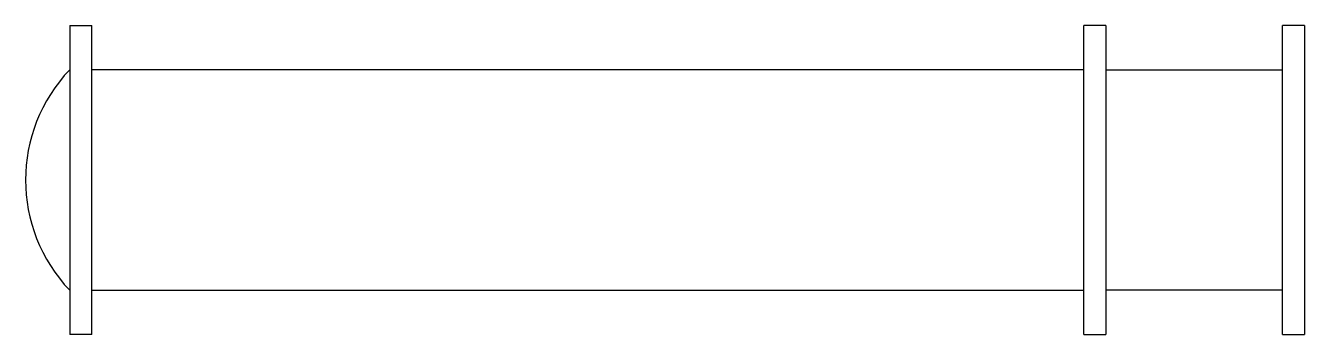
# Model space of a CAD drawing. Header units: millimetres. Extents: x -10083.87 to -10080.24, y 45.15 to 46.02.
import ezdxf

# ---------------------------------------------------------------- set-up
doc = ezdxf.new("R2010")
doc.units = ezdxf.units.MM
doc.header["$LTSCALE"] = 10
doc.layers.add('Tub_equipamentos', color=3, linetype='Continuous')

msp = doc.modelspace()

# ---------------------------------------------------------------- linework, layer by layer
at = {"layer": 'Tub_equipamentos'}
for p, q in [((-10083.7422, 46.0235), (-10083.6797, 46.0235)), ((-10083.7422, 46.0235), (-10083.7422, 45.1485)), ((-10083.6797, 45.1485), (-10083.6797, 46.0235)), ((-10080.8672, 45.1485), (-10080.8672, 46.0235)), ((-10080.8047, 46.0235), (-10080.8672, 46.0235)), ((-10080.8047, 46.0235), (-10080.8047, 45.1485)), ((-10080.3047, 45.1485), (-10080.3047, 46.0235)), ((-10080.2422, 46.0235), (-10080.3047, 46.0235)), ((-10080.2422, 46.0235), (-10080.2422, 45.1485)), ((-10080.8672, 45.8985), (-10083.6797, 45.8985)), ((-10080.8047, 45.8985), (-10080.3047, 45.8985)), ((-10083.6797, 45.2735), (-10080.8672, 45.2735)), ((-10080.3047, 45.2735), (-10080.8047, 45.2735)), ((-10083.6797, 45.1485), (-10083.7422, 45.1485)), ((-10080.8672, 45.1485), (-10080.8047, 45.1485)), ((-10080.3047, 45.1485), (-10080.2422, 45.1485))]:
    msp.add_line(p, q, dxfattribs=at)
msp.add_arc((-10083.4141, 45.586), 0.4531, 136.3972, 223.6028, dxfattribs=at)

doc.saveas('drawing.dxf')
